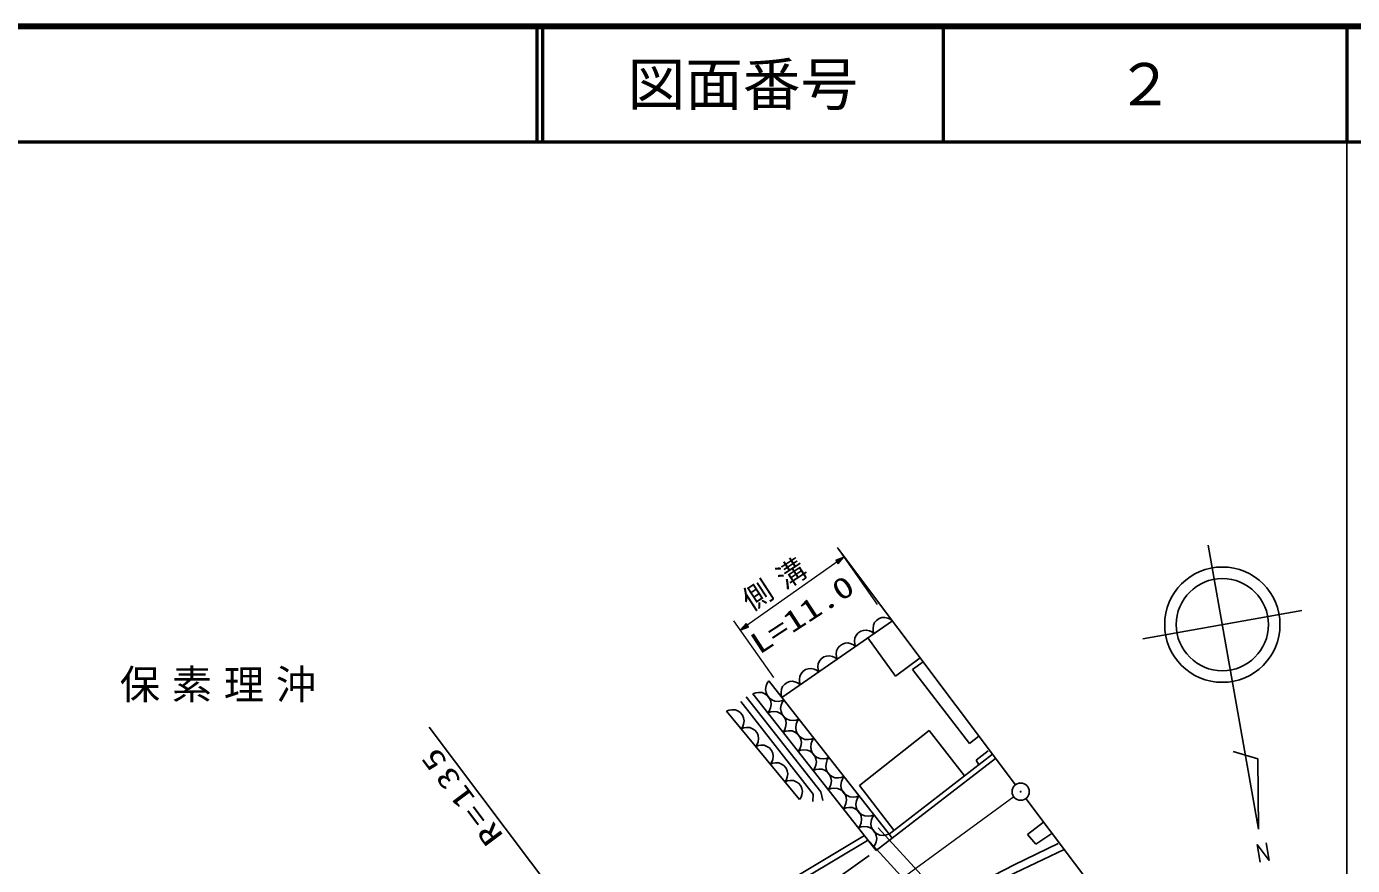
# Model space of a CAD drawing. Units: millimetres, scale not verified. Extents: x 40000 to 680000, y 20000 to 380000.
# Drawn here: x 464493 to 579500, y 307234 to 380000 of the extents above; entities that cross this region are included whole.
import ezdxf
from ezdxf.enums import TextEntityAlignment as Align

# ---------------------------------------------------------------- set-up
doc = ezdxf.new("R2010")
doc.units = ezdxf.units.MM
doc.header["$LTSCALE"] = 1000
doc.linetypes.add('CHAIN', pattern=[18.5, 12, -1.5, 3.5, -1.5])
for name, color, linetype, lineweight in [('M-BGD', 7, 'Continuous', 25), ('M-BGD-HTXT', 7, 'Continuous', 13), ('M-BMK', 2, 'CHAIN', 13), ('M-OTRS', 6, 'Continuous', 25), ('M-TTL', 2, 'Continuous', 140), ('M-TTL-BAND', 7, 'Continuous', 25), ('M-TTL-LINE', 7, 'Continuous', 50)]:
    doc.layers.add(name, color=color, linetype=linetype, lineweight=lineweight)
doc.layers.add('M-BMK-HTXT', color=7, linetype='Continuous')
doc.layers.add('M-TTL-TXT', color=7, linetype='Continuous')
doc.styles.add('ＭＳ ゴシック', font='')
doc.styles.get('ＭＳ ゴシック').set_extended_font_data('MS Gothic')

# ---------------------------------------------------------------- blocks, each defined once
blk = doc.blocks.new('BUHIN215')
at = {"color": 7, "linetype": 'Continuous', "lineweight": 25}
blk.add_lwpolyline([(150, 1044), (-101, 1001), (-323, 905), (-582, 734), (-740, 522), (-854, 288), (-901, -36), (-858, -292), (-765, -540), (-565, -777), (-378, -926), (-150, -1044)], dxfattribs=at)
blk = doc.blocks.new('BUHIN216')
at = {"color": 7, "linetype": 'Continuous', "lineweight": 25}
blk.add_lwpolyline([(-149, -1047), (103, -1002), (325, -906), (584, -735), (742, -522), (856, -288), (902, 37), (859, 294), (766, 542), (565, 779), (378, 929), (149, 1047)], dxfattribs=at)
blk = doc.blocks.new('BUHIN217')
at = {"color": 7, "linetype": 'Continuous', "lineweight": 25}
blk.add_lwpolyline([(952, -194), (926, 40), (849, 249), (706, 496), (520, 653), (310, 770), (15, 830), (-223, 804), (-456, 733), (-684, 561), (-832, 397), (-952, 194)], dxfattribs=at)
blk = doc.blocks.new('BUHIN218')
at = {"color": 7, "linetype": 'Continuous', "lineweight": 25}
blk.add_lwpolyline([(-117, -987), (118, -940), (325, -844), (565, -678), (709, -475), (811, -252), (847, 54), (801, 295), (708, 526), (514, 744), (335, 881), (117, 987)], dxfattribs=at)

msp = doc.modelspace()

# ---------------------------------------------------------------- linework, layer by layer
at = {"layer": 'M-BGD'}
for p, q in [((571360, 310398), (566989, 335013)), ((550268, 314235), (534933, 334659)), ((561321, 326897), (575105, 329345)), ((530014, 321799), (539590, 328457)), ((539860, 323665), (537452, 326970)), ((542007, 325239), (539860, 323665)), ((541335, 324220), (542261, 324899)), ((539305, 309963), (528880, 323244)), ((546270, 317824), (541335, 324220)), ((527495, 322126), (537955, 308835)), ((526441, 321471), (532709, 313408)), ((533392, 313608), (526925, 321870)), ((525216, 320616), (531541, 312953)), ((499421, 319217), (520386, 291415)), ((542794, 318935), (536754, 314178)), ((545851, 315014), (542794, 318935)), ((547098, 318458), (546270, 317824)), ((538191, 308535), (548548, 316526)), ((539305, 309963), (548278, 316887)), ((547905, 317185), (546868, 316371)), ((546868, 316371), (547095, 315974)), ((571295, 316481), (569151, 317116)), ((571360, 310398), (571295, 316481)), ((536754, 314178), (539723, 310287)), ((532709, 313408), (532680, 312782)), ((533563, 312867), (533392, 313608)), ((551170, 313036), (564867, 294852)), ((551319, 309926), (552709, 310985)), ((537164, 309840), (521702, 300575)), ((537421, 309411), (521951, 300141)), ((539583, 309609), (539305, 309963)), ((552045, 309070), (551319, 309926)), ((553436, 310017), (552045, 309070)), ((538191, 308535), (537955, 308835)), ((554479, 308627), (547803, 305443)), ((550202, 307323), (553985, 309152)), ((572286, 307674), (571227, 309058)), ((571227, 309058), (571506, 307534)), ((572017, 309193), (572286, 307674)), ((533232, 304995), (537569, 308106)), ((548358, 306351), (550202, 307323))]:
    msp.add_line(p, q, dxfattribs=at)
for radius in [5000, 4000]:
    msp.add_circle((568213, 328121), radius, dxfattribs=at)
at = {"layer": 'M-BGD-HTXT'}
for p, q in [((538292, 329884), (534820, 334802)), ((535397, 333985), (526399, 327634)), ((525823, 328451), (529294, 323533)), ((537312, 309627), (544082, 302267)), ((538371, 310489), (545141, 303130))]:
    msp.add_line(p, q, dxfattribs=at)
for points in [[(535397, 333985), (534676, 333706), (534892, 333399)], [(535271, 333896), (534898, 333472), (534747, 333687)], [(535210, 333853), (534905, 333511), (534786, 333680)], [(535147, 333809), (534912, 333551), (534825, 333673)], [(535086, 333765), (534919, 333590), (534864, 333666)], [(526399, 327634), (527120, 327913), (526904, 328220)], [(526525, 327723), (526898, 328147), (527050, 327932)], [(526586, 327766), (526891, 328108), (527010, 327939)], [(526649, 327810), (526885, 328068), (526971, 327946)], [(526710, 327854), (526878, 328029), (526932, 327953)]]:
    msp.add_lwpolyline(points, close=True, dxfattribs=at)
for points in [[(535334, 333941), (534892, 333433), (534708, 333693), (535333, 333940)], [(534914, 333644), (535023, 333721), (534925, 333629), (534904, 333660), (535023, 333721)], [(526462, 327678), (526905, 328186), (527089, 327926), (526464, 327679)], [(526882, 327975), (526773, 327898), (526871, 327990), (526893, 327959), (526773, 327898)]]:
    msp.add_lwpolyline(points, dxfattribs=at)
at = {"layer": 'M-BMK'}
msp.add_line((550114, 313192), (520386, 291415), dxfattribs=at)
at = {"layer": 'M-OTRS'}
for radius in [746, 22.5]:
    msp.add_circle((550719, 313635), radius, dxfattribs=at)
at = {"layer": 'M-TTL'}
msp.add_line((680000, 380000), (40000, 380000), dxfattribs=at)
at = {"layer": 'M-TTL-BAND'}
msp.add_line((579000, 20000), (579000, 370000), dxfattribs=at)
at = {"layer": 'M-TTL-LINE'}
for p, q in [((508747, 380000), (508747, 370000)), ((509247, 380000), (509247, 370000)), ((543997, 380000), (543997, 370000)), ((579000, 380000), (579000, 370000)), ((40000, 370000), (680000, 370000))]:
    msp.add_line(p, q, dxfattribs=at)

# ---------------------------------------------------------------- block references
at = {"layer": 'M-BGD', "rotation": 46.31377}
for name, p in [('BUHIN217', (538792, 327902)), ('BUHIN217', (537196, 326792)), ('BUHIN217', (535600, 325683)), ('BUHIN217', (534004, 324573)), ('BUHIN217', (532408, 323464)), ('BUHIN215', (529532, 322414)), ('BUHIN217', (530812, 322354)), ('BUHIN216', (528149, 321296)), ('BUHIN218', (525848, 319850)), ('BUHIN216', (529456, 319634)), ('BUHIN215', (530835, 320754)), ('BUHIN215', (532138, 319094)), ('BUHIN218', (527113, 318317)), ('BUHIN216', (530764, 317973)), ('BUHIN218', (528378, 316784)), ('BUHIN216', (532071, 316311)), ('BUHIN215', (533441, 317434)), ('BUHIN218', (529643, 315252)), ('BUHIN215', (534744, 315774)), ('BUHIN216', (533379, 314650)), ('BUHIN218', (530908, 313719)), ('BUHIN216', (534686, 312988)), ('BUHIN215', (536047, 314113)), ('BUHIN215', (537350, 312453)), ('BUHIN216', (535994, 311327)), ('BUHIN216', (537301, 309666)), ('BUHIN215', (538653, 310793))]:
    msp.add_blockref(name, p, dxfattribs=at)

# ---------------------------------------------------------------- texts
at = {"layer": 'M-BGD-HTXT', "style": 'ＭＳ ゴシック', "width": 1.35}
msp.add_text('L=11.0', height=1833, rotation=33.1, dxfattribs=at).set_placement((528345, 325017), align=Align.BOTTOM_LEFT)
at = {"layer": 'M-BGD-HTXT', "char_height": 1833, "attachment_point": 7, "style": 'ＭＳ ゴシック'}
for s, insert, rotation in [('\\T1.4;側溝', (527454, 329053), 33.1), ('\\T1.2;\\W1.35;R=135', (505943, 309829), 126.9)]:
    msp.add_mtext(s, dxfattribs=dict(at, insert=insert, rotation=rotation))
at = {"layer": 'M-BMK-HTXT', "insert": (472574, 321370), "char_height": 2566, "attachment_point": 7, "style": 'ＭＳ ゴシック'}
msp.add_mtext('\\T1.29;保素理沖', dxfattribs=at)
at = {"layer": 'M-TTL-TXT', "style": 'ＭＳ ゴシック'}
for s, p in [('図面番号', (526622, 375000)), ('２', (561497, 375000))]:
    msp.add_text(s, height=3666, dxfattribs=at).set_placement(p, align=Align.MIDDLE_CENTER)

doc.saveas('drawing.dxf')
